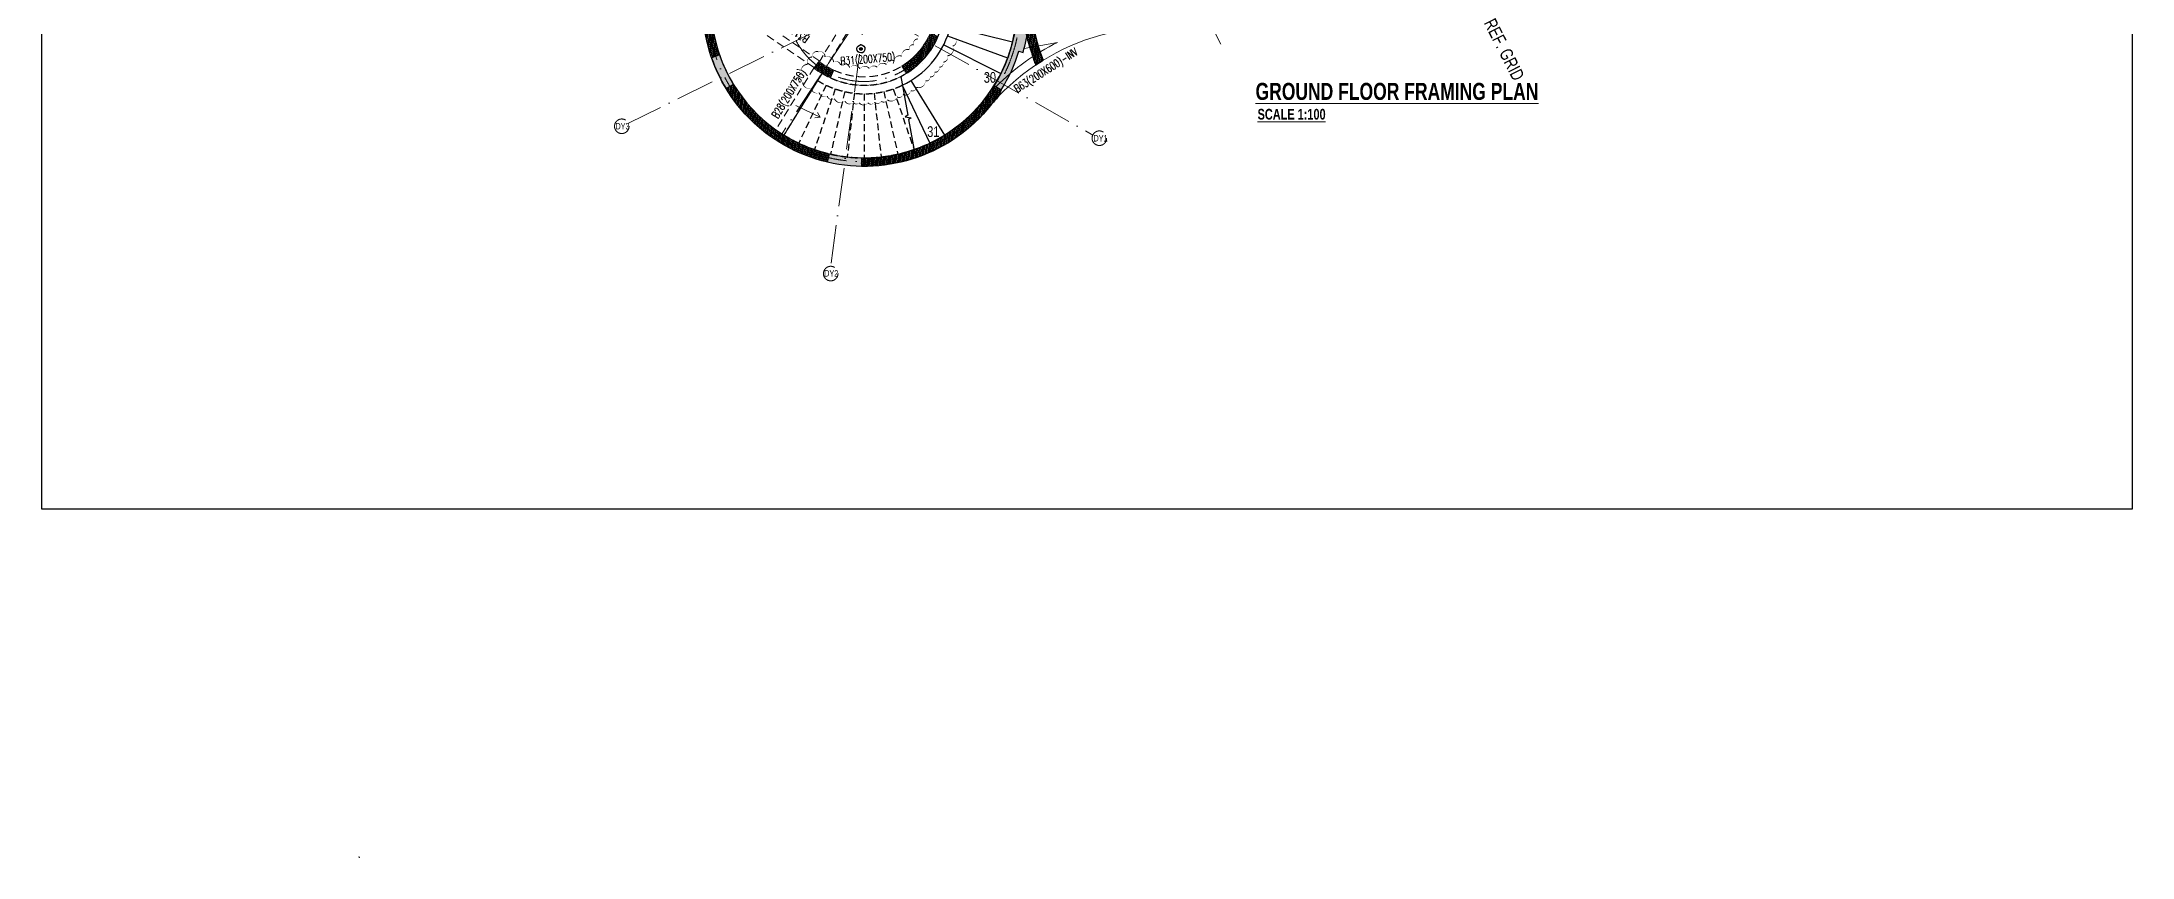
# Model space of a CAD drawing. Header units: millimetres. Extents: x -5862 to 43123, y 1699 to 58233.
# Drawn here: x -5862 to 43123, y 1699 to 20808 of the extents above; entities that cross this region are included whole.
import ezdxf

# ---------------------------------------------------------------- set-up
doc = ezdxf.new("R2010")
doc.units = ezdxf.units.MM
for name, pattern in [('ACAD_ISO10W100', [18, 12, -3, 0, -3]), ('CONTINOUS', [0]), ('HIDDEN', [9.524999999999999, 6.349999999999999, -3.174999999999999]), ('Overhead', [3.968749999999999, 2.38125, -1.587499999999999])]:
    doc.linetypes.add(name, pattern=pattern)
for name, color, linetype in [('FF-PENDENT SPRINKLER 68DEG', 222, 'Continuous'), ('FF-SLEEVE', 1, 'Continuous'), ('Hidden', 8, 'HIDDEN'), ('S- Structural', 5, 'Continuous'), ('Staircase', 14, 'Continuous'), ('STR-RC WALL', 4, 'Continuous')]:
    doc.layers.add(name, color=color, linetype=linetype)
for name, color, linetype, lineweight in [('G-ANNO-TEXT', 7, 'Continuous', 18), ('Grids', 252, 'ACAD_ISO10W100', 5), ('S-BEAM-IDEN', 2, 'Continuous', 9), ('S-COL HATCH', 8, 'Continuous', 0), ('S-COLUMN', 6, 'Continuous', 9), ('STR-BEAM', 2, 'CONTINOUS', 18), ('STR-BEAM NO.', 30, 'Continuous', 25)]:
    doc.layers.add(name, color=color, linetype=linetype, lineweight=lineweight)
doc.styles.add('Dim.s & Anno.(Misc.)', font='ARIALN.TTF')
doc.styles.add('EL', font='swisscl.ttf')
doc.styles.add('ROMANS', font='simplex.shx', dxfattribs={"width": 0.75})
doc.styles.add('SOBHA', font='swisscl.ttf')
doc.styles.add('Swis721 LtCn BT_2', font='swisscl.ttf', dxfattribs={"height": 244.9922958397534})
doc.dimstyles.new('A-GFC-100', dxfattribs={"dimtxt": 200, "dimasz": 100, "dimexe": 100, "dimexo": 0, "dimgap": 0, "dimtad": 0, "dimdec": 0, "dimzin": 1, "dimdsep": 46, "dimtxsty": 'Dim.s & Anno.(Misc.)', "dimblk": 'ARCHTICK', "dimcen": 0, "dimdle": 100, "dimclrd": 8, "dimclre": 8, "dimclrt": 6, "dimazin": 2, "dimtfac": 1, "dimtdec": 0, "dimtmove": 0, "dimatfit": 3, "dimfxl": 1, "dimtolj": 1, "dimlwd": -1, "dimlwe": 9, "dimarcsym": 0})

# ---------------------------------------------------------------- blocks, each defined once
blk = doc.blocks.new('_ArchTick')
at = {"color": 0, "linetype": 'ByBlock', "const_width": 0.15}
blk.add_lwpolyline([(-0.5, -0.5), (0.5, 0.5)], dxfattribs=at)
blk = doc.blocks.new('A$Cab1eb2bb')
at = {"layer": 'Grids', "ltscale": 75}
for p, q in [((20191.02538498491, 19050.66905593499), (4742.772522009909, 49475.7589383833)), ((12451.95250225812, 24171.68620269745), (11051.46211616322, 13845.42859603837)), ((6453.578120447694, 23008.17699397541), (17193.11050702259, 16922.10125354305)), ((16754.56824256852, 22336.71405100822), (6309.301093567163, 17199.86647291109)), ((12973.86782687902, 21598.15564841405), (9856.660964183511, 16869.09128028527))]:
    blk.add_line(p, q, dxfattribs=at)
at = {"layer": 'Grids', "linetype": 'ByBlock', "ltscale": 75}
for centre in [(6155.032610822469, 17126.91613765806), (17346.49029589072, 16847.30047448166), (11051.45974095538, 13674.76373838261)]:
    blk.add_circle(centre, 170.6473444888076, dxfattribs=at)
at = {"layer": 'Grids', "ltscale": 75}
for centre, radius, start, end in [((11825.42944141105, 19968.79434419982), 3672.085020987629, 123.2766023129218, 94.37971259937153), ((11825.4294414185, 19968.79434419982), 1793.421426810803, 207.6361917862638, 98.08684455303776)]:
    blk.add_arc(centre, radius, start, end, dxfattribs=at)
blk.add_point((0, 0), dxfattribs=at)
at = {"layer": 'Grids', "color": 6, "linetype": 'ByBlock', "ltscale": 75, "style": 'SOBHA'}
blk.add_text('REF. GRID', height=300, rotation=296.9190531704553, dxfattribs=at).set_placement((26349.00314836204, 19550.57338381372))
for s, p in [('DY3', (6007.101296391338, 17052.35578670725)), ('DY1', (17208.97176973894, 16769.78659836389)), ('DY2', (10898.60759839043, 13605.27016650885))]:
    blk.add_text(s, height=150, dxfattribs=at).set_placement(p)
blk = doc.blocks.new('FF-PENDENT SPK')
at = {"layer": 'FF-PENDENT SPRINKLER 68DEG'}
h = blk.add_hatch(color=256, dxfattribs=at)
edge = h.paths.add_edge_path()
edge.add_ellipse((0, 0), major_axis=(8.243202929090709, 42.96640328158669), ratio=0.9999999998286057, start_angle=-0.3116849919543572, end_angle=179.6883150080456)
edge.add_ellipse((0, 0), major_axis=(8.243202929090709, 42.96640328158669), ratio=0.9999999998286057, start_angle=179.6883150080456, end_angle=359.6883150080456)
for major_axis, ratio, start_param, end_param in [((-9.3398e-12, 124.9999903832727), 0.9999999998271766, 0.0021804787564905, 6.285365785936076), ((8.357737417794588, 42.94427122144804), 0.999999999828613, -0.0027735686916386, 6.280411738487947)]:
    blk.add_ellipse((0, 0), major_axis=major_axis, ratio=ratio, start_param=start_param, end_param=end_param, dxfattribs=at)
blk = doc.blocks.new('New_sprinkler pipes')
at = {"layer": 'FF-PENDENT SPRINKLER 68DEG', "xscale": 0.762, "yscale": 0.762, "zscale": 0.762, "rotation": 89.39261031844389}
blk.add_blockref('FF-PENDENT SPK', (3143.537631131709, -5009.507019953802), dxfattribs=at)
blk = doc.blocks.new('st')
at = {"color": 1, "ltscale": 30}
blk.add_lwpolyline([(12690.78159548715, 18292.66410501674), (12856.74178079515, 17384.80614158511), (12793.67013217136, 17347.86209947802), (12937.79584909603, 17323.38030729815), (12874.72420047223, 17286.43626519106), (13021.29276834055, 16484.6569632478)], dxfattribs=at)
at = {"layer": 'Hidden', "ltscale": 25}
blk.add_arc((11836.41588390991, 19970.65866250358), 3583.005883448083, 238.2964888069945, 30.42391037939694, dxfattribs=at)
at = {"layer": 'Staircase', "linetype": 'HIDDEN', "ltscale": 25}
blk.add_line((10741.69534358009, 18198.49769372679), (9953.461048886182, 16922.31284057349), dxfattribs=at)
at = {"layer": 'Staircase', "ltscale": 25}
for points in [[(13632.76304695383, 21025.61927374452), (14926.05052286386, 21785.07012592442)], [(13738.22803162038, 20820.85479044355), (15107.47734212875, 21432.88690890186)], [(13820.44246764108, 20605.69966792874), (15249.08733659238, 21062.83623224311)], [(13878.40159888938, 20382.78410384059), (15348.60797161981, 20679.59917399846)], [(13911.39712585136, 20154.83309163526), (15405.41814162582, 20287.5548859816)], [(13901.19458726793, 19694.9981716536), (15388.01047355309, 19496.65892020613)], [(13919.02584892511, 19924.63312804699), (15418.60681099072, 19891.6288532447)], [(13790.33249090612, 19248.61025623418), (15197.47805599868, 18728.82422170602)], [(13858.12131351977, 19468.73526746593), (15313.92382808402, 19107.16343173943)], [(13698.65664499625, 19037.31398636475), (15039.58994642645, 18365.08048371225)], [(12930.54726612568, 18198.17601193301), (13718.85888452083, 16921.5897061415)], [(12728.15563261509, 18088.21556713246), (13370.28726296499, 16732.60980980284)]]:
    blk.add_lwpolyline(points, dxfattribs=at)
at = {"layer": 'Staircase', "color": 1, "ltscale": 25}
for points in [[(13607.44584868773, 21068.73585375648), (13434.97952864616, 20967.46706067647)], [(13632.76304695383, 21025.61927374452), (13607.44584868773, 21068.73585375648)], [(13460.29581690487, 20924.35203048109), (13434.97952864616, 20967.46706067647)]]:
    blk.add_lwpolyline(points, dxfattribs=at)
at = {"layer": 'Staircase', "linetype": 'HIDDEN', "ltscale": 25}
for points in [[(10741.71896356344, 18198.53593548946), (10846.82021816075, 18368.6938805934)], [(10944.06762432307, 18088.47161388769), (10301.45362842828, 16733.09444922954)], [(11157.35037241876, 18001.46157897264), (10668.3052319996, 16583.42249020375)], [(11378.93397736177, 17938.53187163174), (11049.43706483394, 16475.16869334318)], [(11606.10894001648, 17900.45135912485), (11440.18889113515, 16409.65608664788)], [(11836.09752545878, 17887.68503906578), (11835.7829827331, 16387.68506970629)], [(12066.08773273229, 17900.38838322833), (12231.38254195824, 16409.52365668677)], [(12293.26767692342, 17938.40546678751), (12622.15084013715, 16474.90422955528)], [(12514.85996314883, 18001.27090425789), (13003.3103486523, 16583.02683964558)]]:
    blk.add_lwpolyline(points, dxfattribs=at)
at = {"layer": 'Staircase', "color": 1, "ltscale": 25}
for radius, start in [(1883.156610901033, 296.9817186119115), (2083.156610901033, 295.3462652176721)]:
    blk.add_arc((11836.38179872557, 19970.84163056873), radius, start, 30.42009385555211, dxfattribs=at)
at = {"layer": 'Staircase', "linetype": 'HIDDEN', "ltscale": 25}
for radius, end in [(2083.156610901033, 295.3462652176721), (1883.156610901033, 296.9817186119115)]:
    blk.add_arc((11836.38179872557, 19970.84163056873), radius, 238.2984900351438, end, dxfattribs=at)
at = {"ltscale": 30}
blk.add_leader([(14479.26474959031, 20958.38715592772), (14223.90663238615, 21529.46390567347)], dimstyle='A-GFC-100', override={"dimgap": 0, "dimtad": 0, "dimclrd": 6, "dimldrblk": 'Open90', "dimfxl": 0.18, "dimfxlon": 1, "dimarcsym": 1}, dxfattribs=at)
blk = doc.blocks.new('A$C7186b494')
h = blk.add_hatch(color=9)
h.dxf.hatch_style = 1
h.paths.add_polyline_path([(8900.850488122554, 3663.296713553369), (9069.786644060163, 3562.8890374396, 0.0641665388057652), (9480.995038252324, 4470.909923853352, 0.0385889995429131), (9704.344630926847, 5027.519705414772), (9405.820208989084, 5058.595776187257, -0.1048070550564545)])
h = blk.add_hatch(color=9)
h.dxf.hatch_style = 1
h.paths.add_polyline_path([(2619.868443015963, 3594.972528809682), (2790.976448964328, 3698.520058797673, -0.0528602753307659), (2470.833832532168, 4382.898461611941), (2281.761382330209, 4317.69409320131, 0.0531660131924717)])
at = {"layer": 'S- Structural', "linetype": 'Continuous', "ltscale": 150}
h = blk.add_hatch(dxfattribs=at)
h.set_pattern_fill('ANSI31', color=9, scale=10, angle=35)
h.set_pattern_definition([(80, (-25047300.56897713, -12424795.02859187), (-31.2676461581376, 5.513329640925039), [])])
h.paths.add_polyline_path([(5145.517608981579, 35269.36337649636), (5054.97136047855, 35447.69278204255, 0.4142140032433907), (3738.22604957968, 31414.55394482613), (3758.643744535744, 31374.34165452793), (3936.973135069012, 31464.88789542578), (3916.555318839849, 31505.10046174191, -0.4142140032454739)])
h.paths.add_polyline_path([(6358.161627460272, 35885.07992828265), (6267.615378905087, 36063.4093338009), (5723.706631232053, 35787.24121397361), (5814.252879757434, 35608.91180844046)])
h.paths.add_polyline_path([(9513.206498984247, 37711.3489949964), (8969.305872805417, 37435.1849988345), (9059.8521213606, 37256.8555933144), (9603.752747509629, 37533.01958946139)])
h.paths.add_polyline_path([(10363.03426681459, 37694.23861588165), (10184.70486127585, 37603.69236736745), (10899.03201258555, 36196.8363314718), (11077.36141812429, 36287.38257998973)])
h.paths.add_polyline_path([(12449.13708315789, 33585.69208608009), (12270.80779463798, 33495.14560709708), (12906.32558836788, 32243.50335552171), (13084.65499390289, 32334.04960404895)])
h.paths.add_polyline_path([(13424.20342585072, 31665.31433325634), (13245.87402030453, 31574.76808475517), (14112.00625906512, 29868.93432812951), (14290.33554758131, 29959.48080711812)])
h.paths.add_polyline_path([(15662.1112126112, 27257.79031320848), (15483.78180707246, 27167.24406469054), (25427.96716385335, 7582.328153900802), (24983.79092235863, 7502.641351548955), (25019.16459438577, 7305.887718362734), (25728.05504419655, 7433.073010450229)])
h.paths.add_polyline_path([(7879.409615773707, 12100.59496402182), (6046.691892579198, 15710.178266678), (5960.685782201588, 15437.79898382909), (7701.079453714192, 12010.05020547658, -0.3748146044818484), (7524.024956017733, 11309.04590641521), (3551.989864889532, 8555.431342540309, 0.03218052180444), (3185.884113844484, 8234.967647850513), (3331.127493992448, 8097.359569899738, -0.0314423734886145), (3669.977128475905, 8393.866563048214), (7637.971664372831, 11144.68001075834, 0.3748146044814535)])
h.paths.add_polyline_path([(2391.790618821978, 6472.228417297825), (2197.639873880893, 6520.2669408191, 0.1488984230330705), (2280.052400477231, 4317.104726098477), (2469.151340518147, 4382.318229911849, -0.1491422121730191)])
h.paths.add_polyline_path([(2790.240277696401, 3698.074558213353), (2619.08274371922, 3594.497055899352, 0.2022568584402394), (5000.032760452479, 1868.305370025337), (5045.324663799256, 2063.316210512072, -0.2022572387291834)])
h.paths.add_polyline_path([(8819.022543855011, 3200.91480987519, -0.0133477015984474), (9001.118217330428, 3405.770499093458), (9069.7863307409, 3562.888871520758), (8900.2010781914, 3663.682340011001, -0.2638255150658925), (5796.053847208619, 1970.969319995493), (5792.829556055367, 1770.755808439106, 0.2331743197435576)])
h.paths.add_polyline_path([(4415.272385440767, 18923.29970816523), (4206.750980067998, 18892.21735693328), (5779.561650779098, 15794.52748173475), (6046.691569250077, 15710.17890348099)])
h.paths.add_polyline_path([(3561.650196950882, 26657.21483308822), (5622.142186954618, 27704.21098087914), (5531.596016768366, 27882.54043656588), (3350.075210139156, 26774.04601292871), (3772.631035007537, 22183.64726514742), (3874.03312888369, 22001.5804994572), (3793.518519107253, 21956.73788368516), (3994.760628964752, 19770.561585268), (4192.892316490412, 19800.09523765556)])
h.paths.add_polyline_path([(4276.521567553282, 30796.15262493677), (4098.192426528782, 30705.60651071742), (5282.744638867676, 28372.65180916712), (5461.07290945202, 28463.19748143107)])
h = blk.add_hatch(dxfattribs=at)
h.set_pattern_fill('ANSI31', color=9, scale=10, angle=35)
h.set_pattern_definition([(80, (-25089095.75268919, -12441536.78265784), (-31.2676461581376, 5.513329640925039), [])])
edge = h.paths.add_edge_path()
edge.add_line((10623.84464195743, 9708.895265880972), (10451.76791651547, 9810.801858950406))
edge.add_arc((15859.72407219559, 6395.339310076088), 6396.199981592317, 147.7250275288765, 177.4617255676124)
edge.add_arc((5862.65474710241, 5552.81600534916), 3778.742925837649, 17.33314772749167, 20.32008924216035)
edge.add_line((9406.236045636237, 6865.039187680929), (9217.894718211144, 6794.315403325483))
edge.add_arc((5855.764614678919, 5554.064986340701), 3583.593159094449, -7.945741574415877, 20.248427043394486, ccw=False)
edge.add_line((9404.953200865539, 5058.686030799523), (9704.344630926847, 5027.519705414772))
edge.add_arc((5848.951470423489, 5554.790097404271), 3891.281342735942, 348.9121671304618, 352.2124402441471, ccw=False)
edge.add_arc((15816.40567145124, 6402.604435214773), 6352.604597932832, 194.552132968604, 200.7603753095291)
edge.add_arc((12746.29623536765, -106.6682331264019), 5134.548104201812, 121.6999945295367, 123.98417621326831, ccw=False)
edge.add_arc((15831.63402016461, 6404.639915125445), 6167.590585534568, 147.6055555496095, 200.3299186817185, ccw=False)
h = blk.add_hatch(dxfattribs=at)
h.set_pattern_fill('ANSI31', color=9, scale=10, angle=35)
h.set_pattern_definition([(80, (13.50420066714287, 50.85808785818517), (-31.2676461581376, 5.513329640925039), [])])
edge = h.paths.add_edge_path()
edge.add_line((6740.263539813459, 4121.586954860016), (6845.327005460858, 3951.408881705255))
edge.add_arc((5859.560352869332, 5551.405211819336), 1879.288202948135, 301.6374539949022, 336.915814979443)
edge.add_line((7588.373491857201, 4814.567861920223), (7404.79340145737, 4893.012514756993))
edge.add_arc((5856.82755985111, 5554.542139055207), 1683.395286498068, 301.65438582625654, 336.8603579506663, ccw=False)
h = blk.add_hatch(dxfattribs=at)
h.set_pattern_fill('ANSI31', color=9, scale=10, angle=35)
h.set_pattern_definition([(80, (-8.514853954315186, -6.635194465517997), (-31.2676461581376, 5.513329640925039), [])])
edge = h.paths.add_edge_path()
edge.add_line((5068.837224457413, 3844.107016049326), (5147.088161669671, 4028.157611710951))
edge.add_arc((5805.603206142784, 5577.186371192336), 1683.191065060013, 233.1442807604246, 246.9689371862967, ccw=False)
edge.add_line((4796.021815821528, 4230.383647028356), (4676.076253350823, 4070.332260787487))
edge.add_arc((5804.975496940315, 5576.212131533772), 1882.043487089438, 233.1425393176343, 246.9746873513642)
at = {"layer": 'S-COL HATCH'}
h = blk.add_hatch(color=30, dxfattribs=at)
h.dxf.hatch_style = 1
h.paths.add_polyline_path([(8900.85017478466, 3663.296547638252), (9069.7863307409, 3562.888871520758, 0.0641665388057652), (9480.994724892082, 4470.909757947548), (9577.704991526902, 4441.926359230652, 0.038549026877663), (9704.344317581505, 5027.519539499656), (9405.819895651191, 5058.595610270277, -0.1048070550564545)])
h = blk.add_hatch(color=30, dxfattribs=at)
h.dxf.hatch_style = 1
h.paths.add_polyline_path([(2790.976135626435, 3698.519892893731, -0.0528602753307659), (2470.833519183099, 4382.898295687511), (2281.761068988592, 4317.693927289918, 0.0531660131924717), (2619.868129674345, 3594.97236289829)])
h = blk.add_hatch(color=30, dxfattribs=at)
h.dxf.hatch_style = 1
h.paths.add_polyline_path([(5792.835961680859, 1771.153568143025), (5796.05689490214, 1971.158567693084, -0.0529148986750746), (5045.413736462593, 2063.699725748971), (5000.16738595441, 1868.885019596666, 0.0529231911952472)])
at = {"layer": 'S-COLUMN'}
for points, elevation in [([(9704.344317581505, 5027.519539499656), (9405.819895651191, 5058.595610270277), (9405.819895651191, 5058.595610270277, -0.1048070550564544), (8900.85017478466, 3663.296547638252), (9069.7863307409, 3562.888871520758, 0.0641665388057652), (9480.994724892082, 4470.909757947548), (9577.704991526902, 4441.926359230652, 0.038549026877663)], -3.351534e-09), ([(5796.05689490214, 1971.158567693084, -0.0529148986750746), (5045.413736462593, 2063.699725748971), (5000.16738595441, 1868.885019596666, 0.0529231911952471), (5792.835961680859, 1771.153568143025)], 1.3216095e-09)]:
    blk.add_lwpolyline(points, format="xyb", close=True, dxfattribs=dict(at, elevation=elevation))
for points in [[(6740.263539813459, 4121.586954858154), (6845.327005460858, 3951.408881705255, 0.1548395674944414), (7588.707280114293, 4814.425196979195), (7404.79340145737, 4893.012514756993, -0.1548348620323221)], [(5147.088161669671, 4028.157611710951, -0.0603947131971267), (4796.021815821528, 4230.383647028356), (4676.016208618879, 4070.446090146899, 0.0605657292620205), (5068.837224457413, 3844.107016049326)]]:
    blk.add_lwpolyline(points, format="xyb", close=True, dxfattribs=at)
blk.add_lwpolyline([(2790.976135626435, 3698.519892893731, -0.0528602753307659), (2470.833519183099, 4382.898295687511), (2281.761068988592, 4317.693927289918, 0.0531660131924717), (2619.868129674345, 3594.97236289829), (2790.976135626435, 3698.519892893731)], format="xyb", dxfattribs=at)
at = {"layer": 'Staircase', "color": 1, "ltscale": 25}
blk.add_arc((5857.020186532288, 5554.3837303482), 1883.156610901033, 296.9817186119115, 30.42009385555211, dxfattribs=at)
at = {"layer": 'STR-RC WALL', "linetype": 'Continuous'}
for p, q in [((9876.269413396716, 4150.858025256544), (10048.25375626236, 4261.818960456177)), ((9069.7863307409, 3562.888871520758, -3.3760443e-09), (9001.118217330428, 3405.770499095321))]:
    blk.add_line(p, q, dxfattribs=at)
for points in [[(9001.118217330428, 3405.770499093458, 0.0133477015984965), (8819.022543855011, 3200.91480987519, -1.130647793762396), (3551.989864889532, 8555.431342540309), (7524.024956021458, 11309.04590641707, 0.3748146044806575), (7701.079453714192, 12010.05020547844), (4046.574177853763, 19207.68956709839), (3350.075210139156, 26774.04601292871), (5531.597215682268, 27882.54104576819), (3738.226049691439, 31414.5539446082, -0.4142140032682225), (5054.971360486001, 35447.69278204627), (6267.615378908813, 36063.40933380276)], [(5145.517609011381, 35269.36337651126), (5145.517609003931, 35269.36337650754, 0.4142140032686584), (3916.555318929255, 31505.10046156682), (5800.44405831024, 27794.81136824191), (3561.650196950882, 26657.21483308822), (4242.233816664666, 19264.10348861664), (7879.409615773707, 12100.59496402368, -0.3748146044815324), (7637.971664372831, 11144.68001075834), (3669.977128475905, 8393.866563048214, 2.363285978003679), (8760.647943351418, 7652.586555615068, 2.363285978003679)], [(10522.30836207419, 9537.421339301394, 0.2262431691890455), (10048.23718263954, 4261.862593404948)]]:
    blk.add_lwpolyline(points, format="xyb", dxfattribs=at)
at = {"layer": 'STR-RC WALL', "elevation": -3.351534e-09}
blk.add_lwpolyline([(9704.344630926847, 5027.519705414772), (9405.820208989084, 5058.595776187257), (9405.820208989084, 5058.595776187257, -0.1048070550564544), (8900.850488122554, 3663.296713553369), (9069.786644060163, 3562.8890374396, 0.0641665388057652), (9480.995038252324, 4470.909923853352), (9577.705304864794, 4441.926525156945, 0.038549026877663)], format="xyb", close=True, dxfattribs=at)
at = {"layer": 'STR-RC WALL'}
blk.add_lwpolyline([(2790.976448964328, 3698.520058797673, -0.0528602753307659), (2470.833832532168, 4382.898461611941), (2281.761382330209, 4317.69409320131, 0.0531660131924717), (2619.868443015963, 3594.972528809682), (2790.976448964328, 3698.520058797673)], format="xyb", dxfattribs=at)
at = {"layer": 'STR-RC WALL', "linetype": 'Continuous'}
blk.add_arc((15816.40567145124, 6402.604435222222), 6352.604597935929, 192.2105944684752, 200.7603752854048, dxfattribs=at)
at = {"layer": 'Staircase', "color": 6, "ltscale": 50}
blk.add_blockref('st', (-5979.361612193287, -14416.45790022053), dxfattribs=at)
blk = doc.blocks.new('GROUN FLOOR')
at = {"ltscale": 30}
blk.add_point((24799014.74136266, 12451138.34479095), dxfattribs=at)
at = {"layer": 'Hidden', "ltscale": 25}
for points in [[(24809484.37403679, 12469741.99145606), (24809484.42352167, 12469742.04094029)], [(24812218.11287227, 12469741.97864787), (24812218.19466571, 12469741.89685443)]]:
    blk.add_lwpolyline(points, dxfattribs=at)
at = {"layer": 'Staircase', "color": 8, "linetype": 'HIDDEN', "ltscale": 25}
for centre, end in [((24810851.10386514, 12471109.04841833), 30.42281475426558), ((24810851.22681985, 12471108.70746189), 30.42281484692927)]:
    blk.add_arc(centre, 3583.029091278895, 238.2959273268954, end, dxfattribs=at)
at = {"layer": 'STR-BEAM', "linetype": 'HIDDEN', "ltscale": 30}
for p, q in [((24811644.2582481, 12472392.33032538), (24809966.94152517, 12469675.62541696)), ((24809675.41350239, 12469643.2914201), (24807269.05419821, 12471289.05018842)), ((24809805.60362971, 12469796.55295906), (24807289.06565715, 12471517.66519153)), ((24810487.84306399, 12470900.96171544), (24809805.60362971, 12469796.55295906)), ((24809675.41350239, 12469643.29142009), (24808774.40036035, 12468184.73192661)), ((24809760.4180756, 12469342.85378623), (24808968.62236797, 12468061.09540516))]:
    blk.add_line(p, q, dxfattribs=at)
at = {"layer": 'STR-BEAM', "ltscale": 30}
for p, q in [((24814598.99385457, 12470091.5549923, -1.3216095e-09), (24815380.84583649, 12470232.12125382, -1.3216095e-09)), ((24809861.38549014, 12469506.29977182), (24808971.36036688, 12468065.52767606)), ((24809760.32631597, 12469342.70524582), (24808971.36036688, 12468065.52767606))]:
    blk.add_line(p, q, dxfattribs=at)
for centre, radius, start, end in [((24817749.33709401, 12465409.30381955, 1.3216095e-09), 5373.300737130773, 116.1662567714478, 135.1278850290731), ((24817749.33709401, 12465409.30381955, 1.3216095e-09), 5173.300737130773, 103.0599586113278, 136.5066925073304), ((24810847.39401969, 12471098.2596943), 1872.322707904049, 244.9599541185617, 301.9372356520409)]:
    blk.add_arc(centre, radius, start, end, dxfattribs=at)
at = {"layer": 'STR-BEAM', "linetype": 'HIDDEN', "ltscale": 30}
blk.add_arc((24810847.48716833, 12471097.08185682), 1671.27906886964, 245.0349991185179, 301.9854609661991, dxfattribs=at)
at = {"layer": 'S-BEAM-IDEN', "color": 3, "style": 'ROMANS', "width": 0.7}
for s, rotation, p in [('B31A(200X750)', 146.7434689678742, (24809582.58662501, 12470365.28351839, -1.3216095e-09)), ('B63(200X600)-INV', 32.4607862387167, (24814437.2735049, 12469048.14775854)), ('B31(200X750)', 4.575840013592714, (24810298.15068762, 12469700.58508693)), ('B28(200X750)', 58.62087889160524, (24808825.93693252, 12468433.3564031, -1.3216095e-09))]:
    blk.add_text(s, height=187.5, rotation=rotation, dxfattribs=at).set_placement(p)
at = {"layer": 'STR-BEAM NO.', "char_height": 250.0000000000001, "width": 1398.56088639224, "attachment_point": 5, "rotation": 0.0008689923019711554, "style": 'EL'}
for s, insert in [('30', (24813794.03241138, 12469411.83693764)), ('31', (24812468.2354248, 12468140.88373175))]:
    blk.add_mtext(s, dxfattribs=dict(at, insert=insert))
at = {"ltscale": 30}
for points in [[(24809815.6967648, 12468483.8206084), (24809250.40009794, 12468751.80584557)], [(24809815.81971951, 12468483.47965196), (24809250.52305265, 12468751.46488913)]]:
    blk.add_leader(points, dimstyle='A-GFC-100', override={"dimgap": 0, "dimtad": 0, "dimclrd": 6, "dimldrblk": 'Open90', "dimfxl": 0.18, "dimfxlon": 1, "dimarcsym": 1}, dxfattribs=at)

msp = doc.modelspace()

# ---------------------------------------------------------------- block references
at = {"layer": 'S-COLUMN', "color": 1}
msp.add_blockref('A$C7186b494', (7553.279530916057, 16118.19628301666), dxfattribs=at)

# ---------------------------------------------------------------- texts
at = {"layer": 'G-ANNO-TEXT', "color": 6, "insert": (22579.79023887187, 19845.98763183721), "char_height": 400, "width": 7912.633027953562, "attachment_point": 1, "line_spacing_factor": 0.9718478586403113, "style": 'Swis721 LtCn BT_2'}
msp.add_mtext('\\pxt15;{\\fSwis721 LtCn BT|b1|i0|c0|p34;\\LGROUND FLOOR FRAMING PLAN}', dxfattribs=at)
at = {"layer": 'G-ANNO-TEXT', "color": 1, "insert": (22627.6544547227, 19235.82139305242), "char_height": 250, "width": 4617, "attachment_point": 1, "line_spacing_factor": 0.9718478586403113, "style": 'Swis721 LtCn BT_2'}
msp.add_mtext('{\\fSwis721 LtCn BT|b1|i0|c0|p34;\\LSCALE 1:100}', dxfattribs=at)

# ---------------------------------------------------------------- next in the draw order: block references
at = {"layer": 'STR-BEAM', "color": 1, "linetype": 'Overhead'}
msp.add_blockref('GROUN FLOOR', (-24797439.22739169, -12449439.74889663), dxfattribs=at)

# ---------------------------------------------------------------- next in the draw order: block references
at = {"layer": 'Grids', "ltscale": 20}
msp.add_blockref('A$Cab1eb2bb', (1573.916787884824, 1701.737815432558), dxfattribs=at)

# ---------------------------------------------------------------- next in the draw order: linework, layer by layer
msp.add_lwpolyline([(-5861.861050144304, 58232.90222783648), (43123.04408805491, 58232.90222783648), (43123.04408805491, 9858.892442102251), (-5861.861050144304, 9858.892442102251)], close=True)
at = {"layer": 'S- Structural'}
msp.add_lwpolyline([(15550.63522306426, 20864.25816682943, 0, 26.66666666666666, -0.52056705), (15485.27882585271, 20711.19050665603, 0, 26.66666666666666, -0.52056705), (15359.6146704179, 20479.12649228268, 0, 26.66666666666666, -0.52056705), (15260.59985480427, 20331.71002736905, 0, 26.66666666666666, -0.52056705), (15167.91911810606, 20212.834884208, 0, 26.66666666666666, -0.52056705), (15062.6446824853, 20094.90365034931, 0, 26.66666666666666, -0.52056705), (14955.20948783277, 19989.56313223608, 0, 26.66666666666666, -0.52056705), (14844.74517998814, 19894.28935479403, 0, 26.66666666666666, -0.52056705), (14632.81573248624, 19741.71643935361, 0, 26.66666666666666, -0.52056705), (14501.43948874219, 19663.89544192546, 0, 26.66666666666666, -0.52056705), (14317.42980361699, 19573.26234794438, 0, 26.66666666666666, -0.52056705), (14179.34546766772, 19517.88540614613, 0, 26.66666666666666, -0.52056705), (13952.64206867262, 19448.19957917773, 0, 26.66666666666666, -0.52056705), (13809.16249476715, 19416.79946738512, 0, 26.66666666666666, -0.52056705), (13650.45460554927, 19392.94027884148, 0, 26.66666666666666, -0.52056705), (13495.11509113356, 19380.32272139036, 0, 26.66666666666666, -0.52056705), (13291.93627453192, 19379.57612380975, 0, 26.66666666666666, -0.52056705), (13157.79908676415, 19388.85806225829, 0, 26.66666666666666, -0.52056705), (12959.91938396885, 19416.97263728671, 0, 26.66666666666666, -0.52056705), (12711.8374198076, 19477.48601122417, 0, 26.66666666666666, -0.52056705), (12543.31381884559, 19535.72239682481, 0, 26.66666666666666, -0.52056705), (12355.4271239151, 19618.59352236644, 0, 26.66666666666666, -0.52056705), (12170.73629790886, 19720.72813617096, 0, 26.66666666666666, -0.52056705), (11969.16551421552, 19859.63812144131, 0, 26.66666666666666, -0.52056705), (11870.19554621695, 19940.27425177053, 0, 26.66666666666666, -0.52056705), (11942.55582508041, 20057.42862175436, 0, 26.66666666666666, -0.52056705), (12080.91278381987, 20281.43442422182, 0, 26.66666666666666, -0.52056705), (12187.20370408489, 20453.52394618497, 0, 26.66666666666666, -0.52056705), (12336.00766850977, 20577.40643228435, 0, 26.66666666666666, -0.52056705), (12491.56746865033, 20452.03543513858, 0, 26.66666666666666, -0.52056705), (12694.02256091653, 20331.63621749014, 0, 26.66666666666666, -0.52056705), (12856.07271556525, 20262.66496827857, 0, 26.66666666666666, -0.52056705), (13070.80781473189, 20202.68306716562, 0, 26.66666666666666, -0.52056705), (13309.89617809622, 20173.54890331656, 0, 26.66666666666666, -0.52056705), (13530.1610427086, 20179.94377763786, 0, 26.66666666666666, -0.52056705), (13714.56531712755, 20210.02071069957, 0, 26.66666666666666, -0.52056705), (13930.8189154376, 20276.0185632746, 0, 26.66666666666666, -0.52056705), (14112.75341108038, 20360.61407553062, 0, 26.66666666666666, -0.52056705), (14288.15162980153, 20472.64407459677, 0, 26.66666666666666, -0.52056705), (14465.11635685309, 20625.49026208029, 0, 26.66666666666666, -0.52056705), (14568.85223847969, 20741.02630507045, 0, 26.66666666666666, -0.52056705), (14665.86647574573, 20874.86064977043, 0, 26.66666666666666, -0.52056705)], format="xyseb", dxfattribs=at)

# ---------------------------------------------------------------- next in the draw order: block references
at = {"layer": 'FF-SLEEVE', "color": 40, "ltscale": 20, "true_color": 0xf8d731}
msp.add_blockref('New_sprinkler pipes', (10189.03806165948, 25650.65852061317), dxfattribs=at)

doc.saveas('drawing.dxf')
